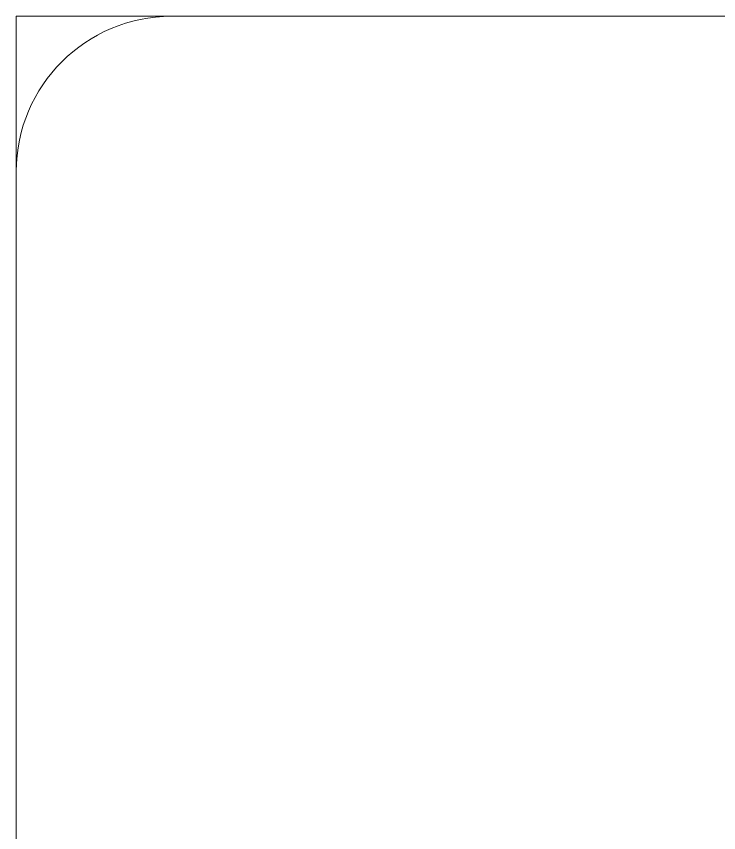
# Model space of a CAD drawing. Header units: millimetres. Extents: x -8591 to 211781, y -3000 to 31870.
# Drawn here: x -4012.8 to -3741.2, y 2756.1 to 3071.9 of the extents above; entities that cross this region are included whole.
import ezdxf

# ---------------------------------------------------------------- set-up
doc = ezdxf.new("R2010")
doc.units = ezdxf.units.MM
doc.layers.add('I-FURN', color=30, linetype='Continuous', lineweight=9)

# ---------------------------------------------------------------- blocks, each defined once
blk = doc.blocks.new('Couch_-_Soft_Bench_Berto_Salotti_9473_0001 - Couch_-_Soft_Bench_Berto_Salotti_9473_0001-449050-Begane grond')
at = {"layer": 'I-FURN'}
for p, q in [((44.7, -1500), (44.7, -2215)), ((44.7, -2215), (44.7, -2275)), ((44.7, -2275), (104.7, -2275)), ((104.7, -2275), (459.22, -2275))]:
    blk.add_line(p, q, dxfattribs=at)
blk.add_arc((104.7, -2215), 60, 180, 270, dxfattribs=at)

msp = doc.modelspace()

# ---------------------------------------------------------------- block references
at = {"layer": 'I-FURN', "rotation": 269.9999999999997}
msp.add_blockref('Couch_-_Soft_Bench_Berto_Salotti_9473_0001 - Couch_-_Soft_Bench_Berto_Salotti_9473_0001-449050-Begane grond', (-1737.76, 3116.58), dxfattribs=at)

doc.saveas('drawing.dxf')
